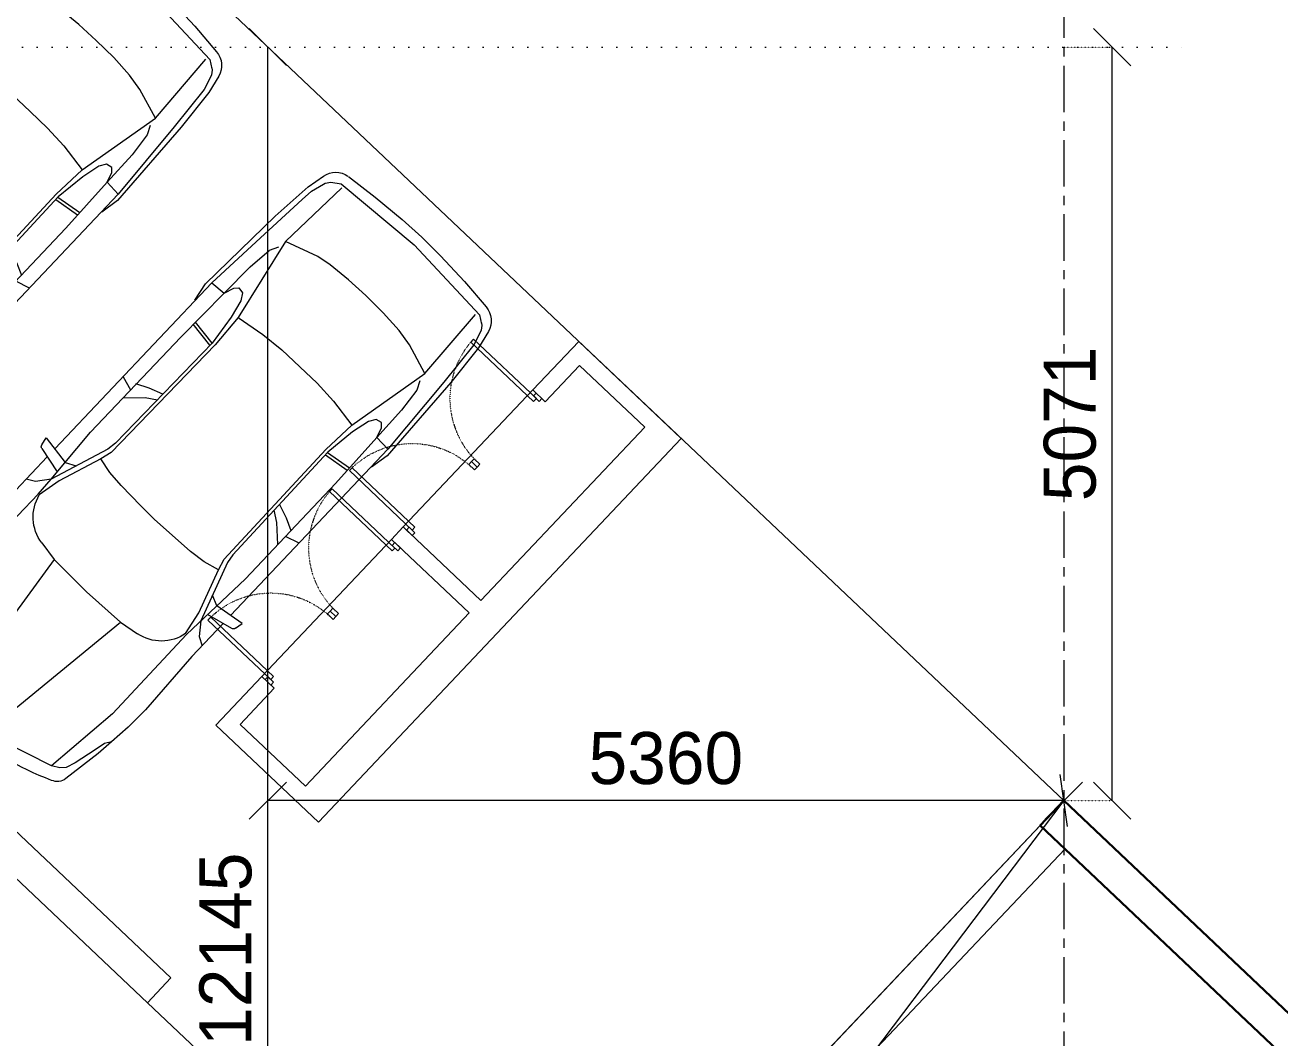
# Model space of a CAD drawing. Header units: metres. Extents: x 5205117 to 5948571, y 646915 to 1143748.
# Drawn here: x 5476949 to 5485399, y 1058810 to 1065627 of the extents above; entities that cross this region are included whole.
import ezdxf

# ---------------------------------------------------------------- set-up
doc = ezdxf.new("R2010")
doc.units = ezdxf.units.M
doc.header["$MEASUREMENT"] = 0
doc.header["$PDMODE"] = 35
doc.header["$PDSIZE"] = 10
for name, pattern in [('CENTER', [2, 1.25, -0.25, 0.25, -0.25]), ('DASHED', [0.75, 0.5, -0.25]), ('DOT', [0.25, 0, -0.25]), ('DOT2', [0.125, 0, -0.125])]:
    doc.linetypes.add(name, pattern=pattern)
doc.layers.get('0').update_dxf_attribs({"color": 1, "linetype": 'DASHED', "lineweight": 30})
for name, color, linetype, lineweight in [('A-Center line', 1, 'CENTER', 9), ('CAR', 251, 'Continuous', 0), ('dim start point', 10, 'Continuous', 0), ('road', 7, 'Continuous', 9), ('WALL', 7, 'Continuous', 30)]:
    doc.layers.add(name, color=color, linetype=linetype, lineweight=lineweight)
doc.layers.add('A-GF', color=8, linetype='Continuous', lineweight=0, transparency=0.5)
doc.styles.get("Standard").update_dxf_attribs({"font": 'GOTHIC.TTF'})
doc.dimstyles.get("Standard").update_dxf_attribs({"dimtxt": 2, "dimasz": 1, "dimexe": 0, "dimexo": 0, "dimgap": 0.1, "dimtad": 1, "dimdsep": 46, "dimtxsty": 'Standard', "dimblk": 'OBLIQUE', "dimcen": 0.1, "dimclrd": 256, "dimclre": 256, "dimclrt": 256, "dimadec": 0, "dimazin": 0, "dimtfac": 1, "dimtofl": 0, "dimtmove": 1, "dimatfit": 2, "dimldrblk": 'OPEN90', "dimfxl": 1, "dimtolj": 1, "dimtzin": 0, "dimlwd": -1, "dimlwe": -1, "dimarcsym": 0})

# ---------------------------------------------------------------- blocks, each defined once
blk = doc.blocks.new('A$C4CA47BB0')
at = {"layer": 'CAR'}
for p, q in [((-3.971470406830122, -0.4191985354336794), (-4.119777241818156, -0.4335420214993064)), ((-3.806537173546531, -0.4138500242424925), (-3.971470406830122, -0.4191985354336794)), ((-3.33223402553449, -0.434919695935605), (-3.806537173546531, -0.4138500242424925)), ((-3.00991424447966, -0.369602255830614), (-3.052684110818518, -0.5525249832808186)), ((-2.991567119879619, -0.3516633310682664), (-2.937115266826368, -0.3402373804092349)), ((-2.937115266826368, -0.3402373804092349), (-2.968129342465545, -0.5479710039053316)), ((-1.446908886851815, -0.4075885303900577), (-1.574946504506442, -0.4308814333089686)), ((-0.7938825493911279, -0.434919695935605), (-1.446908886851815, -0.4075885303900577)), ((-4.23915245812168, -0.4433533960382192), (-4.512537461981992, -0.4867865871019603)), ((-4.236782530078926, -0.4760002710045228), (-4.391557236740482, -0.5134398493537446)), ((-4.119777241818156, -0.4335420214993064), (-4.23915245812168, -0.4433533960382192)), ((-4.161233670527508, -0.460955191476387), (-4.236782530078926, -0.4760002710045228)), ((-4.119777241818156, -0.4335420214993064), (-4.161233670527508, -0.460955191476387)), ((-3.33223402553449, -0.434919695935605), (-3.025185747348587, -0.434919695935605)), ((-3.199901198038788, -0.4903729141969961), (-3.231295683119242, -0.4343948675777938)), ((-3.11527171454145, -0.5557924042586819), (-3.199901198038788, -0.4903729141969961)), ((-1.411737642163643, -0.434919695935605), (-2.951252830658632, -0.434919695935605)), ((-2.282170936856346, -0.4340686721770908), (-2.312277496794195, -0.5325705718460085)), ((-1.411737642163643, -0.434919695935605), (-1.405389132494747, -0.5429960684505204)), ((-0.8235004996040514, -0.4708066570692608), (-1.411737642163643, -0.434919695935605)), ((-0.5024791220293992, -0.4986662956089276), (-0.8235004996040514, -0.4708066570692608)), ((-0.4965825478921033, -0.4608185174256505), (-0.7938825493911279, -0.434919695935605)), ((-0.413251923460848, -0.5239601066368778), (-0.5024791220293992, -0.4986662956089276)), ((-0.3692986876267241, -0.4879619839412044), (-0.4965825478921033, -0.4608185174256505)), ((-3.979561966223628, -0.5570188260753639), (-4.516194859586903, -0.6147335443038173)), ((-4.486498321801264, -0.5659226849147672), (-4.516194859586903, -0.6147335443038173)), ((-4.455077868648004, -0.5361714775062865), (-4.486498321801264, -0.5659226849147672)), ((-4.391557236740482, -0.5134398493537446), (-4.455077868648004, -0.5361714775062865)), ((-3.248851464961263, -0.5621650596731342), (-3.979561966223628, -0.5570188260753639)), ((-2.703552525612395, -0.5325705718460085), (-3.248851464961263, -0.5621650596731342)), ((-3.248209552501066, -0.5716921521816403), (-3.086220733852315, -0.6028975714925764)), ((-2.708015844533293, -0.6954003914852365), (-3.11527171454145, -0.5557924042586819)), ((-2.968129342465545, -0.5479710039053316), (-2.935410030253479, -0.6175818315241486)), ((-1.821557061784915, -0.5325705718460085), (-2.703552525612395, -0.5325705718460085)), ((-2.384852329003479, -0.5325705718460085), (-2.282170936856346, -0.6395535519532132)), ((-2.216802927358003, -0.6154551832914876), (-2.257087148293067, -0.5325705718460085)), ((-1.405389132494747, -0.5429960684505204), (-1.821557061784915, -0.5325705718460085)), ((-1.702293918202485, -0.5355591777570226), (-1.728194562010685, -0.7116700705082621)), ((-1.705928992374538, -0.7149429584478639), (-1.679632449393466, -0.536125919490587)), ((-1.405389132494747, -0.5429960684505204), (-1.335718168294988, -0.5660994500194647)), ((-1.155897486223693, -0.5485049438611895), (-1.405389132494747, -0.5429960684505204)), ((-1.335718168294988, -0.5660994500194647), (-1.310824812237115, -0.5892757244164386)), ((-1.310824812237115, -0.5892757244164386), (-1.319838010314925, -0.6300465049716877)), ((-0.9885196097475271, -0.5660994500194647), (-1.155897486223693, -0.5485049438611895)), ((-0.9285484029387587, -0.595741318184082), (-0.9885196097475271, -0.5660994500194647)), ((-0.3286374741073814, -0.608530364710532), (-0.3658465288899606, -0.554970537632471)), ((-4.516194859586903, -0.6147335443038173), (-4.622074880100627, -0.9716824296428968)), ((-3.086220733852315, -0.6028975714925764), (-2.785196136674131, -0.7053229275807098)), ((-2.282170936856346, -0.6395535519532132), (-2.236429776652585, -0.7091971813460987)), ((-2.182683617285875, -0.7097785016430862), (-2.216802927358003, -0.6154551832914876)), ((-1.366186914467107, -0.6583726576063782), (-1.491078751050736, -0.6884136140015471)), ((-1.459355792665519, -0.7227443132760527), (-0.8694578325939799, -0.6032656802690326)), ((-1.319838010314925, -0.6300465049716877), (-1.366186914467107, -0.6583726576063782)), ((-0.8694578325939799, -0.6032656802690326), (-0.3464246906714834, -0.6294688293146464)), ((-0.8694578325939799, -0.6032656802690326), (-0.7997643171765956, -0.8122895068026992)), ((-0.2905997189918708, -1.252655121228599), (-0.3286374741073814, -0.608530364710532)), ((-0.2361556108044169, -0.8369928859301581), (-0.2604740246842994, -0.6118761454781634)), ((-2.785196136674131, -0.7053229275807098), (-2.810944161128646, -0.8129619431347237)), ((-2.785196136674131, -0.7053229275807098), (-2.706967098980385, -0.7271689078843337)), ((-2.64346560143531, -0.7047871653030597), (-2.708015844533293, -0.6954003914852365)), ((-2.706967098980385, -0.7271689078843337), (-1.699226041338988, -0.7380846087526152)), ((-1.704436056157647, -0.7149593593348982), (-2.64346560143531, -0.7047871653030597)), ((-1.491078751050736, -0.6884136140015471), (-1.704436056157647, -0.7149593593348982)), ((-1.699226041338988, -0.7380846087526152), (-1.459355792665519, -0.7227443132760527)), ((-1.428274746747775, -0.9226109783958236), (-1.459355792665519, -0.7227443132760527)), ((-3.494170452457183, -0.9429863459099579), (-3.471569120234562, -0.8053154855642788)), ((-2.810944161128646, -0.8129619431347237), (-2.824308605406259, -0.9283239537271584)), ((-0.7997643171765956, -0.8122895068026992), (-0.7771700464454623, -0.9293189408163016)), ((-0.2226601872243918, -1.072504143536207), (-0.2361556108044169, -0.8369928859301581)), ((-2.824308605406259, -0.9283239537271584), (-2.834001073520994, -1.253956258195103)), ((-1.416734901044037, -1.086279065548297), (-1.428274746747775, -0.9226109783958236)), ((-0.7771700464454623, -0.9293189408163016), (-0.7646226851975368, -1.088748310068695)), ((-4.635226568447251, -1.087376102595954), (-3.494170452457183, -0.9429863459099579)), ((-3.50375449249259, -1.25), (-3.494170452457183, -0.9429863459099579)), ((-1.4146597333729, -1.246767203114359), (-1.416734901044037, -1.086279065548297)), ((-0.7646226851975368, -1.088748310068695), (-0.7622267890892542, -1.253236441527406)), ((-0.218342198373648, -1.250001822321792), (-0.2226601872243918, -1.072504143536207)), ((-4.729999999999563, -1.25), (-4.729925284855199, -1.25)), ((-3.494170452457183, -1.557017298735445), (-3.50375449249259, -1.25)), ((-2.834001073520994, -1.253956258195103), (-2.830616112860298, -1.380616656997518)), ((-1.416734901044037, -1.413722756773495), (-1.4146597333729, -1.246767203114359)), ((-0.7622267890892542, -1.253236441527406), (-0.7646226851975373, -1.41125533457307)), ((-0.3286374741073814, -1.891473279931233), (-0.2905997189918708, -1.252655121228599)), ((-0.2226601872243918, -1.427499501105558), (-0.218342198373648, -1.250001822321792)), ((-3.494170452457183, -1.557017298735445), (-4.635226568447251, -1.412625719724019)), ((-2.830616112860298, -1.380616656997518), (-2.824308605406259, -1.571677868598272)), ((-1.428274746747775, -1.577392666245942), (-1.416734901044037, -1.413722756773495)), ((-0.7646226851975373, -1.41125533457307), (-0.7771700464454627, -1.570684703827283)), ((-0.2361556108044172, -1.663008936391634), (-0.2226601872243918, -1.427499501105558)), ((-4.622074880100627, -1.528319392678895), (-4.516194859586903, -1.885270100339767)), ((-3.471106250783123, -1.694609799287718), (-3.494170452457183, -1.557017298735445)), ((-2.824308605406259, -1.571677868598272), (-2.810944161128646, -1.687039879187068)), ((-1.45935579266552, -1.777257509049377), (-1.428274746747775, -1.577392666245942)), ((-0.7771700464454627, -1.570684703827283), (-0.7929757170659288, -1.669490931048131)), ((-2.810944161128646, -1.687039879187068), (-2.785196136674131, -1.794678894739263)), ((-0.7929757170659288, -1.669490931048131), (-0.8694578325939804, -1.89673614205276)), ((-0.2604740246842994, -1.888127499163602), (-0.2361556108044172, -1.663008936391634)), ((-2.706967098980385, -1.772832914441096), (-2.785196136674131, -1.794678894739263)), ((-1.699226041338989, -1.761917213572815), (-2.706967098980385, -1.772832914441096)), ((-1.45935579266552, -1.777257509049377), (-1.699226041338989, -1.761917213572815)), ((-2.708015844533293, -1.804601430838375), (-3.11527171454145, -1.944211240386721)), ((-2.785196136674131, -1.794678894739263), (-3.086220733852315, -1.897106073151008)), ((-2.64346560143531, -1.795214657020551), (-2.708015844533293, -1.804601430838375)), ((-1.704436056157647, -1.785042462990532), (-2.64346560143531, -1.795214657020551)), ((-2.282170936856346, -1.860448270370398), (-2.236429776652585, -1.790806463299305)), ((-2.182683617285875, -1.790223320680525), (-2.216802927358003, -1.884548461350278)), ((-1.701894374393305, -1.967150613092599), (-1.728194562010686, -1.788333574137141)), ((-1.491078751050736, -1.811588208322064), (-1.704436056157647, -1.785042462990532)), ((-1.704436056157647, -1.785042462990532), (-1.679632449393466, -1.963875902834843)), ((-1.366186914467107, -1.841630987037206), (-1.491078751050736, -1.811588208322064)), ((-0.8694578325939804, -1.89673614205276), (-1.45935579266552, -1.777257509049377)), ((-1.319838010314925, -1.869955317353742), (-1.366186914467107, -1.841630987037206)), ((-4.598383344531612, -1.923061386583868), (-4.586388374244052, -1.951834007786601)), ((-4.516194859586903, -1.885270100339767), (-4.486498321801264, -1.934079137408844)), ((-4.516194859586903, -1.885270100339767), (-3.979561966223628, -1.942984818566401)), ((-4.486498321801264, -1.934079137408844), (-4.455077868648004, -1.963832167139117)), ((-3.979561966223628, -1.942984818566401), (-3.248851464961263, -1.937836762648658)), ((-3.248851464961263, -1.937836762648658), (-3.11527171454145, -1.944211240386721)), ((-3.086220733852315, -1.897106073151008), (-3.248209552501066, -1.928309670138333)), ((-2.968144376609416, -1.952027173778333), (-2.935420964178775, -1.882414523834086)), ((-2.386665993659335, -1.969319174701013), (-2.282170936856346, -1.860448270370398)), ((-2.216802927358003, -1.884548461350278), (-2.258005142333786, -1.969319174701013)), ((-1.405389132494747, -1.95700575387491), (-1.335718168294989, -1.933902372304146)), ((-1.335718168294989, -1.933902372304146), (-1.310824812237115, -1.910726097907173)), ((-1.310824812237115, -1.910726097907173), (-1.319838010314925, -1.869955317353742)), ((-1.155897486223694, -1.951498700780576), (-0.9885196097475275, -1.933902372304146)), ((-0.9285472639912771, -1.904262326457683), (-0.9885196097475275, -1.933902372304146)), ((-0.3464246906714834, -1.870532993008965), (-0.8694578325939804, -1.89673614205276)), ((-0.3692278449143487, -1.948480937737259), (-0.3286374741073814, -1.891473279931233)), ((-4.512537461981992, -2.013215235219832), (-4.358796466727654, -2.039112234389904)), ((-4.455077868648004, -1.963832167139117), (-4.391557236740482, -1.986563795288021)), ((-4.391557236740482, -1.986563795288021), (-4.250923738552956, -2.020351443001346)), ((-4.250923738552956, -2.020351443001346), (-4.161233670527508, -2.039046630845405)), ((-3.199901198038788, -2.009628908122977), (-3.231295683119242, -2.065605132422206)), ((-3.11527171454145, -1.944211240386721), (-3.199901198038788, -2.009628908122977)), ((-3.11527171454145, -1.944211240386721), (-2.703552525612395, -1.967433072799395)), ((-3.009936567905243, -2.130392277207648), (-3.052695044741995, -1.947471372079235)), ((-2.937138045836036, -2.159758974950819), (-2.968144376609416, -1.952027173778333)), ((-2.703552525612395, -1.967433072799395), (-1.821557061784915, -1.967433072799395)), ((-2.282170936856346, -2.06593315014652), (-2.312277496794195, -1.967433072799395)), ((-1.821557061784915, -1.967433072799395), (-1.405389132494747, -1.95700575387491)), ((-1.411737642163644, -2.065083948709798), (-1.405389132494747, -1.95700575387491)), ((-1.405389132494747, -1.95700575387491), (-1.155897486223694, -1.951498700780576)), ((-1.006859445064038, -2.03926895396944), (-0.587145963101648, -2.009966037447157)), ((-0.587145963101648, -2.009966037447157), (-0.5024791220293992, -2.001335526711102)), ((-0.5024791220293992, -2.001335526711102), (-0.4133302832469781, -1.975770189903471)), ((-0.4965825478921033, -2.039183304896142), (-0.3731241943169152, -2.012910907666082)), ((-4.358796466727654, -2.039112234389904), (-4.239152458121681, -2.056650248607184)), ((-4.239152458121681, -2.056650248607184), (-3.971470406830122, -2.080803286886294)), ((-4.161233670527508, -2.039046630845405), (-4.119777241818157, -2.066457978500694)), ((-3.971470406830122, -2.080803286886294), (-3.806537173546531, -2.086153620399273)), ((-3.806537173546531, -2.086153620399273), (-3.33223402553449, -2.065082126389825)), ((-3.33223402553449, -2.065082126389825), (-3.025200781492458, -2.065082126389825)), ((-1.411737642163644, -2.065083948709798), (-2.951267864802503, -2.065082126389825)), ((-1.574946504506443, -2.069120389012824), (-1.446908886851816, -2.092415114255346)), ((-1.446908886851816, -2.092415114255346), (-0.7938825493911283, -2.065083948709798)), ((-1.411737642163644, -2.065083948709798), (-1.006859445064038, -2.03926895396944)), ((-0.7938825493911283, -2.065083948709798), (-0.4965825478921033, -2.039183304896142)), ((-2.991581698444861, -2.148333024293606), (-2.937138045836036, -2.159758974950819))]:
    blk.add_line(p, q, dxfattribs=at)
at = {"layer": 'CAR', "linetype": 'DOT', "ltscale": 200}
blk.add_lwpolyline([(-5.000000000000001, -2.5), (0, -2.5), (0, 0), (-5, 0)], close=True, dxfattribs=at)
at = {"layer": 'CAR'}
blk.add_circle((-4.566302300139796, -1.249998177680027), 0.04299394059769752, dxfattribs=at)
for centre, radius, start, end in [((-2.986655510068886, -0.3750400607405027), 0.02388629608166429, 101.8560145927784, 166.8450830646642), ((-4.496660948649151, -0.5810023885314877), 0.09554134974888392, 99.56185476926768, 159.9007449463977), ((-0.4029587728946353, -0.6272674659339827), 0.1433131759158288, 6.16525159085062, 76.41699488329039), ((-2.943378127420146, -1.249998177680027), 1.78663175302919, 156.8697197759447, 202.1307612114779), ((-3.18715953184801, -0.8530675766414788), 0.288391726814776, 102.2413048067315, 170.4690512149974), ((-0.4396678284447262, -0.61607295000249), 0.0958247381144163, 34.7318926638975, 73.99907725951901), ((-2.689220884625684, -1.250001822321792), 1.952793861006529, 171.8060920894292, 188.1938001605358), ((-3.18715953184801, -1.646936068003924), 0.287920138940791, 189.5309122793852, 257.7586450550641), ((-0.4029587728946353, -1.872736178707783), 0.1433137316082339, 282.0139402735163, 351.7917600206507), ((-4.496660948649151, -1.919001256110278), 0.09554152472623277, 200.099348938389, 260.4381452307323), ((-0.4396678284447262, -1.883930694639275), 0.0955411491597455, 286.0012005063302, 317.4973570530997), ((-2.986677833499925, -2.124956294623189), 0.02388556084065407, 193.1504116226357, 258.1420177111038)]:
    blk.add_arc(centre, radius, start, end, dxfattribs=at)
blk = doc.blocks.new('d 1200')
at = {"layer": 'A-GF', "ltscale": 10}
for points in [[(-50, -5.820766091346741e-11), (-50, 1099.999999999942), (-100, 1099.999999999942), (-100, -5.820766091346741e-11)], [(-1200, -50), (-1200, 49.99999999994179), (-1150, 49.99999999994179), (-1150, -50)], [(0, -50), (0, 49.99999999994179), (-50, 49.99999999994179), (-50, -50)]]:
    blk.add_lwpolyline(points, close=True, dxfattribs=at)
at = {"layer": 'A-GF', "linetype": 'DOT', "ltscale": 2}
blk.add_arc((-50, -5.820766091346741e-11), 1100, 90, 180, dxfattribs=at)
blk = doc.blocks.new('_Oblique')
at = {"color": 0, "linetype": 'ByBlock', "lineweight": -2}
blk.add_line((-0.5, -0.5), (0.5, 0.5), dxfattribs=at)
blk = doc.blocks.new('*D796')
at = {"layer": 'Defpoints', "color": 0, "ltscale": 5, "transparency": 16777216}
for p in [(5478583.513258432, 1065479.585017895), (5478583.513258432, 1065479.585017895), (5478583.513258426, 1053334.562977359)]:
    blk.add_point(p, dxfattribs=at)
at = {"layer": 'dim start point', "color": 1, "ltscale": 5, "transparency": 16777216}
blk.add_line((5478583.513258432, 1053334.562977359), (5478583.513258432, 1065479.585017895), dxfattribs=at)
at = {"layer": 'dim start point', "linetype": 'DOT2', "ltscale": 5, "transparency": 16777216}
blk.add_line((5478583.513258426, 1053334.562977359), (5478583.513258432, 1053334.562977359), dxfattribs=at)
at = {"layer": 'dim start point', "color": 1, "ltscale": 5, "transparency": 16777216, "xscale": 250, "yscale": 250, "zscale": 250}
for p, rotation in [((5478583.513258432, 1065479.585017895), 90), ((5478583.513258432, 1053334.562977359), 270)]:
    blk.add_blockref('_Oblique', p, dxfattribs=dict(at, rotation=rotation))
at = {"layer": 'dim start point', "color": 1, "ltscale": 5, "transparency": 16777216, "insert": (5478299.709723421, 1059407.073997625), "char_height": 350, "attachment_point": 5, "rotation": 90}
blk.add_mtext('\\A1;12145', dxfattribs=at)
blk = doc.blocks.new('_Open90')
at = {"color": 0, "linetype": 'ByBlock', "lineweight": -2}
for p, q in [((-0.5, 0.5), (0, 0)), ((0, 0), (-1, 0)), ((0, 0), (-0.5, -0.5))]:
    blk.add_line(p, q, dxfattribs=at)
blk = doc.blocks.new('*D797')
at = {"layer": 'Defpoints', "color": 0, "ltscale": 5, "transparency": 16777216}
for p in [(5483943.5380336, 1060407.581682744), (5478583.513258422, 1053334.562977356), (5478583.513258423, 1053334.562977356)]:
    blk.add_point(p, dxfattribs=at)
at = {"layer": 'dim start point', "color": 1, "ltscale": 5, "transparency": 16777216}
blk.add_line((5483943.5380336, 1060407.581682744), (5478583.513258423, 1053334.562977356), dxfattribs=at)
at = {"layer": 'dim start point', "linetype": 'DOT2', "ltscale": 5, "transparency": 16777216}
blk.add_line((5478583.513258422, 1053334.562977356), (5478583.513258423, 1053334.562977356), dxfattribs=at)
at = {"layer": 'dim start point', "color": 1, "ltscale": 5, "transparency": 16777216, "xscale": 250, "yscale": 250, "zscale": 250}
for p, rotation in [((5483943.5380336, 1060407.581682744), 52.84468175617247), ((5478583.513258423, 1053334.562977356), 232.8446817561725)]:
    blk.add_blockref('_Oblique', p, dxfattribs=dict(at, rotation=rotation))
at = {"layer": 'dim start point', "color": 1, "ltscale": 5, "transparency": 16777216, "insert": (5481037.333896951, 1057042.483354028), "char_height": 350, "attachment_point": 5, "rotation": 52.84468175617248}
blk.add_mtext('\\A1;8875', dxfattribs=at)
blk = doc.blocks.new('*D807')
at = {"layer": 'Defpoints', "color": 0, "ltscale": 5, "transparency": 16777216}
for p in [(5483943.522512881, 1065478.603487702), (5484269.614472687, 1065478.603487702), (5483943.542959069, 1060407.545933323)]:
    blk.add_point(p, dxfattribs=at)
at = {"layer": 'dim start point', "linetype": 'DOT2', "ltscale": 5, "transparency": 16777216}
for p, q in [((5483943.522512881, 1065478.603487702), (5484269.614472687, 1065478.603487702)), ((5483943.542959069, 1060407.545933323), (5484269.614472687, 1060407.545933323))]:
    blk.add_line(p, q, dxfattribs=at)
at = {"layer": 'dim start point', "color": 1, "ltscale": 5, "transparency": 16777216}
blk.add_line((5484269.614472687, 1060407.545933323), (5484269.614472687, 1065478.603487702), dxfattribs=at)
at = {"layer": 'dim start point', "color": 1, "ltscale": 5, "transparency": 16777216, "xscale": 250, "yscale": 250, "zscale": 250}
for p, rotation in [((5484269.614472687, 1065478.603487702), 90), ((5484269.614472687, 1060407.545933323), 270)]:
    blk.add_blockref('_Oblique', p, dxfattribs=dict(at, rotation=rotation))
at = {"layer": 'dim start point', "color": 1, "ltscale": 5, "transparency": 16777216, "insert": (5483985.810937677, 1062943.074710511), "char_height": 350, "attachment_point": 5, "rotation": 90}
blk.add_mtext('\\A1;5071', dxfattribs=at)
blk = doc.blocks.new('*D808')
at = {"layer": 'Defpoints', "color": 0, "ltscale": 5, "transparency": 16777216}
for p in [(5478583.513258432, 1060407.545933323), (5478583.513258432, 1060407.545933323), (5483943.510942228, 1060407.545933323)]:
    blk.add_point(p, dxfattribs=at)
at = {"layer": 'dim start point', "color": 1, "ltscale": 5, "transparency": 16777216}
blk.add_line((5483943.510942228, 1060407.545933323), (5478583.513258432, 1060407.545933323), dxfattribs=at)
at = {"layer": 'dim start point', "color": 1, "ltscale": 5, "transparency": 16777216, "xscale": 250, "yscale": 250, "zscale": 250, "rotation": 180}
blk.add_blockref('_Oblique', (5478583.513258432, 1060407.545933323), dxfattribs=at)
at = {"layer": 'dim start point', "color": 1, "ltscale": 5, "transparency": 16777216, "xscale": 250, "yscale": 250, "zscale": 250}
blk.add_blockref('_Oblique', (5483943.510942228, 1060407.545933323), dxfattribs=at)
at = {"layer": 'dim start point', "color": 1, "ltscale": 5, "transparency": 16777216, "insert": (5481263.51210033, 1060691.349468333), "char_height": 350, "attachment_point": 5}
blk.add_mtext('\\A1;5360', dxfattribs=at)

msp = doc.modelspace()

# ---------------------------------------------------------------- linework, layer by layer
at = {"layer": 'A-Center line', "ltscale": 250}
msp.add_line((5483943.522512879, 1068353.512279649), (5483943.522512879, 1009894.100999238), dxfattribs=at)
at = {"layer": 'A-GF', "ltscale": 10}
for p, q in [((5479495.047440972, 1062248.991856737), (5480367.941733804, 1063171.464377684)), ((5480367.941733804, 1063171.464377684), (5479495.047440972, 1062248.991856737)), ((5478543.111537423, 1061242.988359375), (5479416.005831208, 1062165.460880322)), ((5478543.111537423, 1061242.988359375), (5479416.005831208, 1062165.460880322))]:
    msp.add_line(p, q, dxfattribs=at)
msp.add_lwpolyline([(5473329.204222169, 1063567.741527123), (5477930.671482529, 1059213.579833669), (5477772.588263955, 1059046.517880959), (5473171.121003594, 1063400.679574413)], close=True, dxfattribs=at)
for points in [[(5479938.982378449, 1061670.59167449), (5479416.005831208, 1062165.460880322), (5479495.047440972, 1062248.991856737), (5480018.023988213, 1061754.122650785), (5481121.169926133, 1062919.924537582), (5480681.724355187, 1063335.752134247), (5480451.472711053, 1063092.422768516), (5480367.941733804, 1063171.464377684), (5480677.234988656, 1063498.324719829), (5481367.273487534, 1062845.372295303), (5478923.85678431, 1060263.175592823), (5478233.818284478, 1060916.128017349), (5478543.111537423, 1061242.988359375), (5478626.642513718, 1061163.946750087), (5478396.390869584, 1060920.617384357), (5478835.836441483, 1060504.789787812), (5479938.982378449, 1061670.59167449)], [(5477772.588263955, 1059046.517880959), (5480348.80789515, 1056608.757010503), (5483943.493079629, 1060407.61138205)], [(5483785.493968453, 1060240.620065612), (5481565.404250588, 1057894.453017397), (5505098.558343377, 1035626.083207054)], [(5483952.457299676, 1060082.630168123), (5481890.447217431, 1057903.503037018), (5505256.630663361, 1035793.133641882)]]:
    msp.add_lwpolyline(points, dxfattribs=at)
at = {"layer": 'dim start point', "color": 12, "linetype": 'DOT2', "ltscale": 800}
msp.add_line((5474828.431684045, 1065478.603487702), (5484740.587509543, 1065478.603487702), dxfattribs=at)
at = {"layer": 'road', "ltscale": 0.5}
msp.add_line((5468794.917947259, 1074742.040141328), (5507476.762508836, 1038139.148867472), dxfattribs=at)
at = {"layer": 'WALL', "ltscale": 0.01}
msp.add_lwpolyline([(5507318.640744653, 1037972.260773344), (5483785.493970548, 1060240.620067826), (5483943.493078675, 1060407.593132538), (5507476.723963227, 1038139.322725577)], dxfattribs=at)

# ---------------------------------------------------------------- block references
at = {"layer": 'A-GF', "ltscale": 10, "xscale": -1000, "yscale": 1000, "zscale": 1000, "rotation": 226.5817945575247}
for p in [(5478861.376903977, 1065216.655136389), (5480677.267693963, 1063498.359282655)]:
    msp.add_blockref('A$C4CA47BB0', p, dxfattribs=at)
at = {"layer": 'A-GF', "ltscale": 10, "extrusion": (0, 0, -1), "yscale": 0.529166666666668, "zscale": -0.529166666666668, "rotation": 313.4182054424754}
for p, xscale in [((-5480409.707222428, 1063131.94357316), -0.529166666666668), ((-5479536.812929597, 1062209.471051974), 0.529166666666668), ((-5479457.771319833, 1062125.940075798), -0.529166666666668), ((-5478584.877026048, 1061203.467554731), 0.529166666666668)]:
    msp.add_blockref('d 1200', p, dxfattribs=dict(at, xscale=xscale))

# ---------------------------------------------------------------- dimensions: what is measured, and where the dimension line sits
at = {"layer": 'dim start point', "color": 12, "ltscale": 5}
for base, p1, p2, picture, middle in [((5478583.513258432, 1065479.585017895), (5478583.513258425, 1053334.562977359), (5478583.51325843, 1065479.585017894), '*D796', (5478299.709723421, 1059407.073997625)), ((5484269.614472687, 1065478.603487702), (5483943.542959067, 1060407.545933323), (5483943.522512879, 1065478.603487702), '*D807', (5483985.810937677, 1062943.074710511))]:
    dim = msp.add_linear_dim(base=base, p1=p1, p2=p2, angle=90, dimstyle='Standard', override={"dimtxt": 350, "dimasz": 250, "dimgap": 100, "dimdec": 0, "dimclrd": 1, "dimclrt": 1, "dimtdec": 0, "dimfxl": 0.1}, dxfattribs=at)
    dim.commit()
    dim.dimension.update_dxf_attribs({"geometry": picture, "text_midpoint": middle})
dim = msp.add_linear_dim(base=(5478583.513258432, 1060407.545933323), p1=(5483943.510942228, 1060407.545933323), p2=(5478583.513258432, 1060407.545933323), dimstyle='Standard', override={"dimtxt": 350, "dimasz": 250, "dimgap": 100, "dimdec": 0, "dimclrd": 1, "dimclrt": 1, "dimtdec": 0, "dimfxl": 0.1}, dxfattribs=at)
dim.commit()
dim.dimension.update_dxf_attribs({"geometry": '*D808', "text_midpoint": (5481263.51210033, 1060691.349468333)})
dim = msp.add_aligned_dim(p1=(5483943.5380336, 1060407.581682744), p2=(5478583.513258423, 1053334.562977357), distance=7.026996328579814e-10, dimstyle='Standard', override={"dimtxt": 350, "dimasz": 250, "dimgap": 100, "dimdec": 0, "dimclrd": 1, "dimclrt": 1, "dimtdec": 0, "dimfxl": 0.1}, dxfattribs=at)
dim.commit()
dim.dimension.update_dxf_attribs({"geometry": '*D797', "text_midpoint": (5481037.333896951, 1057042.483354028)})

doc.saveas('drawing.dxf')
